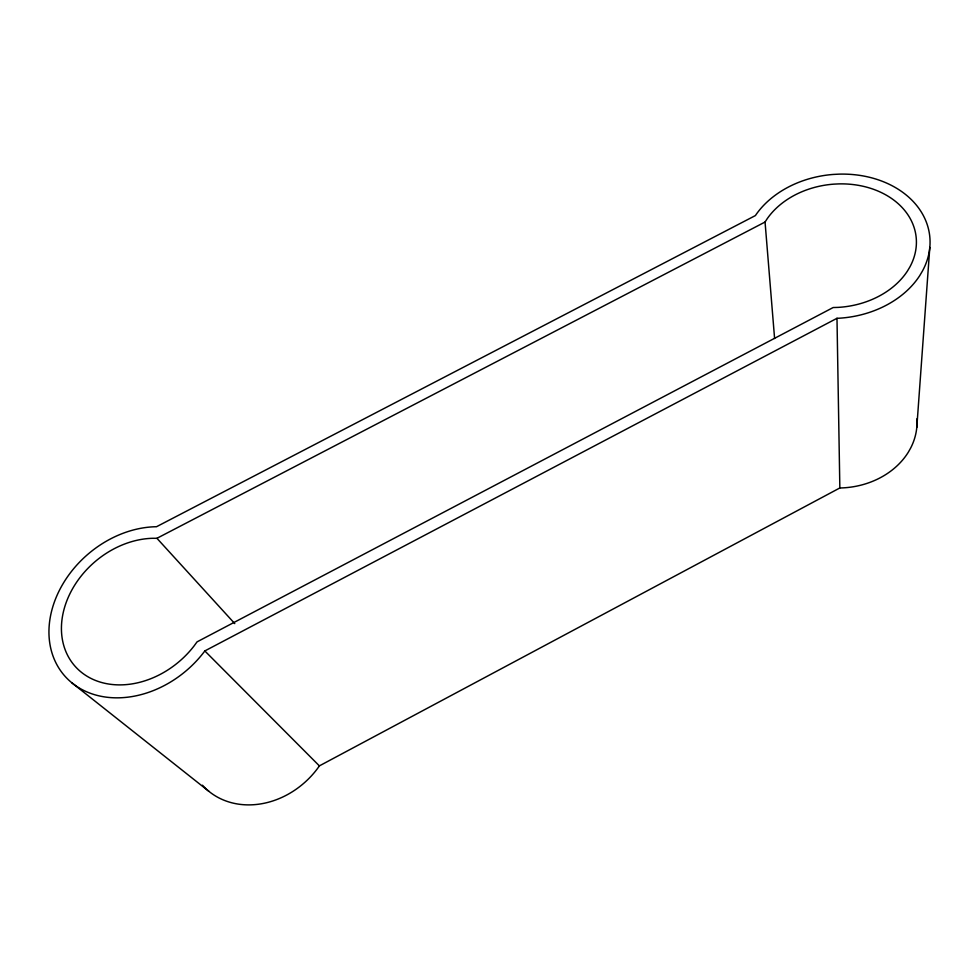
<?xml version="1.0" encoding="UTF-8"?>
<svg xmlns="http://www.w3.org/2000/svg" width="979" height="979" viewBox="0 0 979 979"><rect width="100%" height="100%" fill="white"/><g stroke="black" fill="none" stroke-linecap="round" stroke-linejoin="round"><path stroke-width="1.47" d="M916.797 427.346L929.805 247.43M765.052 222.037L767.267 218.611A79.837 61.591 -6.3 0 1 833.521 184.162L838.599 183.905A79.837 61.591 -6.3 0 1 909.797 267.108L907.509 270.938A79.837 61.591 -6.3 0 1 838.195 307.382L833.141 307.541L197.06 641.869L194.013 646.03A82.75 65.299 -41 0 1 97.643 681.249A82.75 65.299 -41 0 1 66.731 601.045A82.75 65.299 -41 0 1 152.491 538.291L156.934 538.303L765.052 222.037L774.597 338.477M916.907 418.828A77.365 64.284 -3.1 0 1 910.617 448.137L908.402 452.053A77.365 64.284 -3.1 0 1 841.181 487.946L839.847 487.958L319.374 765.884L318.616 767.022A79.764 67.416 -44.9 0 1 202.457 785.207M204.819 650.937L203.84 652.271A96.566 76.215 -41 0 1 91.402 693.658A96.566 76.215 -41 0 1 55.057 600.176A96.566 76.215 -41 0 1 155.049 526.751L156.456 526.751L755.433 215.551L756.143 214.462A93.164 71.883 -6.3 0 1 833.153 174.446L839.064 174.14A93.164 71.883 -6.3 0 1 922.451 271.036L919.795 275.527A93.164 71.883 -6.3 0 1 838.611 318.248L836.984 318.297L204.819 650.937L319.374 765.884M71.908 682.852L208.931 791.362M156.934 538.303L234.764 623.611M836.984 318.297L839.847 487.958"/></g></svg>
